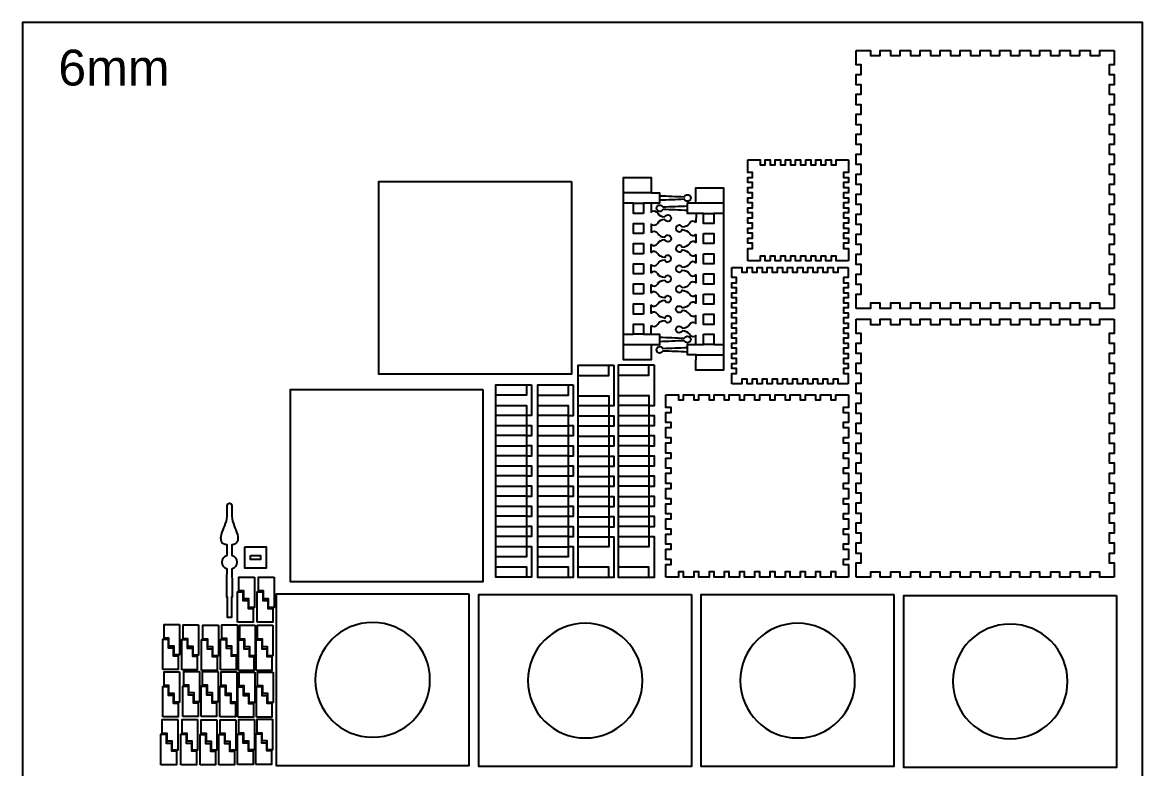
# Model space of a CAD drawing. Header units: millimetres. Extents: x 7299 to 9357, y 3662 to 5017.
# Drawn here: x 8356 to 9357, y 4319 to 4986 of the extents above; entities that cross this region are included whole.
import ezdxf

# ---------------------------------------------------------------- set-up
doc = ezdxf.new("R2010")
doc.units = ezdxf.units.MM
doc.layers.get('0').update_dxf_attribs({"linetype": 'CONTINUOUS'})

msp = doc.modelspace()

# ---------------------------------------------------------------- linework, layer by layer
at = {"color": 1}
for p, q in [((8917.4, 4833.4), (8893.2, 4833.4)), ((8901.5, 4824.1), (8893.1, 4824.1)), ((8917.2, 4824.1), (8910.9, 4824.1)), ((8925.2, 4831.1), (8925.2, 4827.5)), ((8957.8, 4824.3), (8982.3, 4824.3)), ((8950.1, 4817.8), (8950.1, 4821.4)), ((8964.4, 4815), (8957.8, 4815)), ((8982.3, 4815), (8973.8, 4815)), ((8893, 4707.1), (8901.6, 4707.1)), ((8911, 4707.1), (8917.6, 4707.1)), ((8925.2, 4704.3), (8925.2, 4700.6)), ((8917.6, 4697.7), (8893, 4697.7)), ((8950.1, 4691), (8950.1, 4694.5)), ((8958.1, 4697.9), (8964.5, 4697.9)), ((8973.9, 4697.9), (8982.3, 4697.9)), ((8957.9, 4688.6), (8982.1, 4688.6))]:
    msp.add_line(p, q, dxfattribs=at)
for p, q in [((8957.8, 4815), (8957.7, 4807)), ((8917.6, 4707.1), (8917.6, 4715))]:
    msp.add_line(p, q)
at = {"color": 1, "linetype": 'Continuous'}
msp.add_lwpolyline([(8356.2, 3699.6), (9356.5, 3699.6), (9356.5, 4985.6), (8356.2, 4985.6)], close=True, dxfattribs=at)
for points in [[(9100.9, 4730.2), (9100.9, 4743), (9105.3, 4743), (9105.3, 4751.5), (9100.9, 4751.5), (9100.9, 4760.8), (9105.3, 4760.8), (9105.3, 4769.4), (9100.9, 4769.4), (9100.9, 4778.7), (9105.3, 4778.7), (9105.3, 4787.2), (9100.9, 4787.2), (9100.9, 4796.5), (9105.3, 4796.5), (9105.3, 4805.1), (9100.9, 4805.1), (9100.9, 4814.3), (9105.3, 4814.3), (9105.3, 4822.9), (9100.9, 4822.9), (9100.9, 4832.2), (9105.3, 4832.2), (9105.3, 4840.7), (9100.9, 4840.7), (9100.9, 4850), (9105.3, 4850), (9105.3, 4858.6), (9100.9, 4858.6), (9100.9, 4867.8), (9105.3, 4867.8), (9105.3, 4876.4), (9100.9, 4876.4), (9100.9, 4885.7), (9105.3, 4885.7), (9105.3, 4894.2), (9100.9, 4894.2), (9100.9, 4903.5), (9105.3, 4903.5), (9105.3, 4912.1), (9100.9, 4912.1), (9100.9, 4921.4), (9105.3, 4921.4), (9105.3, 4929.9), (9100.9, 4929.9), (9100.9, 4939.2), (9105.3, 4939.2), (9105.3, 4947.8), (9100.9, 4947.8), (9100.9, 4960.5)], [(9100.9, 4960.5), (9113.6, 4960.5), (9113.6, 4956), (9122.2, 4956), (9122.2, 4960.5), (9131.5, 4960.5), (9131.5, 4956), (9140, 4956), (9140, 4960.5), (9149.3, 4960.5), (9149.3, 4956), (9157.9, 4956), (9157.9, 4960.5), (9167.1, 4960.5), (9167.1, 4956), (9175.7, 4956), (9175.7, 4960.5), (9185, 4960.5), (9185, 4956), (9193.5, 4956), (9193.5, 4960.5), (9202.8, 4960.5), (9202.8, 4956), (9211.4, 4956), (9211.4, 4960.5), (9220.7, 4960.5), (9220.7, 4956), (9229.2, 4956), (9229.2, 4960.5), (9238.5, 4960.5), (9238.5, 4956), (9247, 4956), (9247, 4960.5), (9256.3, 4960.5), (9256.3, 4956), (9264.9, 4956), (9264.9, 4960.5), (9274.2, 4960.5), (9274.2, 4956), (9282.7, 4956), (9282.7, 4960.5), (9292, 4960.5), (9292, 4956), (9300.6, 4956), (9300.6, 4960.5), (9309.8, 4960.5), (9309.8, 4956), (9318.4, 4956), (9318.4, 4960.5), (9331.2, 4960.5)], [(9331.2, 4960.5), (9331.2, 4947.8), (9326.7, 4947.8), (9326.7, 4939.2), (9331.2, 4939.2), (9331.2, 4929.9), (9326.7, 4929.9), (9326.7, 4921.4), (9331.2, 4921.4), (9331.2, 4912.1), (9326.7, 4912.1), (9326.7, 4903.5), (9331.2, 4903.5), (9331.2, 4894.2), (9326.7, 4894.2), (9326.7, 4885.7), (9331.2, 4885.7), (9331.2, 4876.4), (9326.7, 4876.4), (9326.7, 4867.8), (9331.2, 4867.8), (9331.2, 4858.6), (9326.7, 4858.6), (9326.7, 4850), (9331.2, 4850), (9331.2, 4840.7), (9326.7, 4840.7), (9326.7, 4832.2), (9331.2, 4832.2), (9331.2, 4822.9), (9326.7, 4822.9), (9326.7, 4814.3), (9331.2, 4814.3), (9331.2, 4805.1), (9326.7, 4805.1), (9326.7, 4796.5), (9331.2, 4796.5), (9331.2, 4787.2), (9326.7, 4787.2), (9326.7, 4778.7), (9331.2, 4778.7), (9331.2, 4769.4), (9326.7, 4769.4), (9326.7, 4760.8), (9331.2, 4760.8), (9331.2, 4751.5), (9326.7, 4751.5), (9326.7, 4743), (9331.2, 4743), (9331.2, 4730.2)], [(9003.9, 4772.6), (9003.9, 4783.7), (9008.2, 4783.7), (9008.2, 4788.3), (9003.9, 4788.3), (9003.9, 4792.8), (9008.2, 4792.8), (9008.2, 4797.3), (9003.9, 4797.3), (9003.9, 4801.8), (9008.2, 4801.8), (9008.2, 4806.4), (9003.9, 4806.4), (9003.9, 4810.9), (9008.2, 4810.9), (9008.2, 4815.4), (9003.9, 4815.4), (9003.9, 4819.9), (9008.2, 4819.9), (9008.2, 4824.4), (9003.9, 4824.4), (9003.9, 4829), (9008.2, 4829), (9008.2, 4833.5), (9003.9, 4833.5), (9003.9, 4838), (9008.2, 4838), (9008.2, 4842.5), (9003.9, 4842.5), (9003.9, 4847.1), (9008.2, 4847.1), (9008.2, 4851.6), (9003.9, 4851.6), (9003.9, 4862.7)], [(9003.9, 4862.7), (9015, 4862.7), (9015, 4858.4), (9019.5, 4858.4), (9019.5, 4862.7), (9024, 4862.7), (9024, 4858.4), (9028.5, 4858.4), (9028.5, 4862.7), (9033.1, 4862.7), (9033.1, 4858.4), (9037.6, 4858.4), (9037.6, 4862.7), (9042.1, 4862.7), (9042.1, 4858.4), (9046.6, 4858.4), (9046.6, 4862.7), (9051.2, 4862.7), (9051.2, 4858.4), (9055.7, 4858.4), (9055.7, 4862.7), (9060.2, 4862.7), (9060.2, 4858.4), (9064.7, 4858.4), (9064.7, 4862.7), (9069.2, 4862.7), (9069.2, 4858.4), (9073.8, 4858.4), (9073.8, 4862.7), (9078.3, 4862.7), (9078.3, 4858.4), (9082.8, 4858.4), (9082.8, 4862.7), (9093.9, 4862.7)], [(9093.9, 4862.7), (9093.9, 4851.6), (9089.6, 4851.6), (9089.6, 4847.1), (9093.9, 4847.1), (9093.9, 4842.5), (9089.6, 4842.5), (9089.6, 4838), (9093.9, 4838), (9093.9, 4833.5), (9089.6, 4833.5), (9089.6, 4829), (9093.9, 4829), (9093.9, 4824.4), (9089.6, 4824.4), (9089.6, 4819.9), (9093.9, 4819.9), (9093.9, 4815.4), (9089.6, 4815.4), (9089.6, 4810.9), (9093.9, 4810.9), (9093.9, 4806.4), (9089.6, 4806.4), (9089.6, 4801.8), (9093.9, 4801.8), (9093.9, 4797.3), (9089.6, 4797.3), (9089.6, 4792.8), (9093.9, 4792.8), (9093.9, 4788.3), (9089.6, 4788.3), (9089.6, 4783.7), (9093.9, 4783.7), (9093.9, 4772.6)], [(9093.9, 4772.6), (9082.8, 4772.6), (9082.8, 4776.9), (9078.3, 4776.9), (9078.3, 4772.6), (9073.8, 4772.6), (9073.8, 4776.9), (9069.2, 4776.9), (9069.2, 4772.6), (9064.7, 4772.6), (9064.7, 4776.9), (9060.2, 4776.9), (9060.2, 4772.6), (9055.7, 4772.6), (9055.7, 4776.9), (9051.2, 4776.9), (9051.2, 4772.6), (9046.6, 4772.6), (9046.6, 4776.9), (9042.1, 4776.9), (9042.1, 4772.6), (9037.6, 4772.6), (9037.6, 4776.9), (9033.1, 4776.9), (9033.1, 4772.6), (9028.5, 4772.6), (9028.5, 4776.9), (9024, 4776.9), (9024, 4772.6), (9019.5, 4772.6), (9019.5, 4776.9), (9015, 4776.9), (9015, 4772.6), (9003.9, 4772.6)], [(8989.7, 4662.8), (8989.7, 4671.9), (8994, 4671.9), (8994, 4676.4), (8989.7, 4676.4), (8989.7, 4680.9), (8994, 4680.9), (8994, 4685.4), (8989.7, 4685.4), (8989.7, 4690), (8994, 4690), (8994, 4694.5), (8989.7, 4694.5), (8989.7, 4699), (8994, 4699), (8994, 4703.5), (8989.7, 4703.5), (8989.7, 4708), (8994, 4708), (8994, 4712.5), (8989.7, 4712.5), (8989.7, 4717), (8994, 4717), (8994, 4721.6), (8989.7, 4721.6), (8989.7, 4726.1), (8994, 4726.1), (8994, 4730.6), (8989.7, 4730.6), (8989.7, 4735.1), (8994, 4735.1), (8994, 4739.6), (8989.7, 4739.6), (8989.7, 4744.1), (8994, 4744.1), (8994, 4748.6), (8989.7, 4748.6), (8989.7, 4753.1), (8994, 4753.1), (8994, 4757.7), (8989.7, 4757.7), (8989.7, 4766.8)], [(8989.7, 4766.8), (8998.8, 4766.8), (8998.8, 4762.5), (9003.3, 4762.5), (9003.3, 4766.7), (9007.8, 4766.8), (9007.8, 4762.5), (9012.4, 4762.5), (9012.4, 4766.8), (9016.9, 4766.8), (9016.9, 4762.5), (9021.4, 4762.5), (9021.4, 4766.8), (9025.9, 4766.8), (9025.9, 4762.5), (9030.4, 4762.5), (9030.4, 4766.8), (9034.9, 4766.8), (9034.9, 4762.5), (9039.4, 4762.5), (9039.4, 4766.8), (9043.9, 4766.8), (9043.9, 4762.5), (9048.5, 4762.5), (9048.5, 4766.8), (9053, 4766.8), (9053, 4762.5), (9057.5, 4762.5), (9057.5, 4766.8), (9062, 4766.8), (9062, 4762.5), (9066.5, 4762.5), (9066.5, 4766.8), (9071, 4766.8), (9071, 4762.5), (9075.5, 4762.5), (9075.5, 4766.8), (9080.1, 4766.8), (9080.1, 4762.5), (9084.6, 4762.5), (9084.6, 4766.8), (9093.7, 4766.8)], [(9093.7, 4766.8), (9093.7, 4757.7), (9089.4, 4757.7), (9089.4, 4753.1), (9093.7, 4753.1), (9093.7, 4748.6), (9089.4, 4748.6), (9089.4, 4744.1), (9093.7, 4744.1), (9093.7, 4739.6), (9089.4, 4739.6), (9089.4, 4735.1), (9093.7, 4735.1), (9093.7, 4730.6), (9089.4, 4730.6), (9089.4, 4726.1), (9093.7, 4726.1), (9093.7, 4721.6), (9089.4, 4721.6), (9089.4, 4717), (9093.7, 4717), (9093.7, 4712.5), (9089.4, 4712.5), (9089.4, 4708), (9093.7, 4708), (9093.7, 4703.5), (9089.4, 4703.5), (9089.4, 4699), (9093.7, 4699), (9093.7, 4694.5), (9089.4, 4694.5), (9089.4, 4690), (9093.7, 4690), (9093.7, 4685.4), (9089.4, 4685.4), (9089.4, 4680.9), (9093.7, 4680.9), (9093.7, 4676.4), (9089.4, 4676.4), (9089.4, 4671.9), (9093.7, 4671.9), (9093.7, 4662.8)], [(9331.2, 4730.2), (9318.4, 4730.2), (9318.4, 4734.7), (9309.8, 4734.7), (9309.8, 4730.2), (9300.6, 4730.2), (9300.6, 4734.7), (9292, 4734.7), (9292, 4730.2), (9282.7, 4730.2), (9282.7, 4734.7), (9274.2, 4734.7), (9274.2, 4730.2), (9264.9, 4730.2), (9264.9, 4734.7), (9256.3, 4734.7), (9256.3, 4730.2), (9247, 4730.2), (9247, 4734.7), (9238.5, 4734.7), (9238.5, 4730.2), (9229.2, 4730.2), (9229.2, 4734.7), (9220.7, 4734.7), (9220.7, 4730.2), (9211.4, 4730.2), (9211.4, 4734.7), (9202.8, 4734.7), (9202.8, 4730.2), (9193.5, 4730.2), (9193.5, 4734.7), (9185, 4734.7), (9185, 4730.2), (9175.7, 4730.2), (9175.7, 4734.7), (9167.1, 4734.7), (9167.1, 4730.2), (9157.9, 4730.2), (9157.9, 4734.7), (9149.3, 4734.7), (9149.3, 4730.2), (9140, 4730.2), (9140, 4734.7), (9131.5, 4734.7), (9131.5, 4730.2), (9122.2, 4730.2), (9122.2, 4734.7), (9113.6, 4734.7), (9113.6, 4730.2), (9100.9, 4730.2)], [(9100.9, 4490.1), (9100.9, 4502.9), (9105.3, 4502.9), (9105.3, 4511.4), (9100.9, 4511.4), (9100.9, 4520.7), (9105.3, 4520.7), (9105.3, 4529.3), (9100.9, 4529.3), (9100.9, 4538.6), (9105.3, 4538.6), (9105.3, 4547.1), (9100.9, 4547.1), (9100.9, 4556.4), (9105.3, 4556.4), (9105.3, 4565), (9100.9, 4565), (9100.9, 4574.2), (9105.3, 4574.2), (9105.3, 4582.8), (9100.9, 4582.8), (9100.9, 4592.1), (9105.3, 4592.1), (9105.3, 4600.6), (9100.9, 4600.6), (9100.9, 4609.9), (9105.3, 4609.9), (9105.3, 4618.5), (9100.9, 4618.5), (9100.9, 4627.7), (9105.3, 4627.7), (9105.3, 4636.3), (9100.9, 4636.3), (9100.9, 4645.6), (9105.3, 4645.6), (9105.3, 4654.1), (9100.9, 4654.1), (9100.9, 4663.4), (9105.3, 4663.4), (9105.3, 4672), (9100.9, 4672), (9100.9, 4681.3), (9105.3, 4681.3), (9105.3, 4689.8), (9100.9, 4689.8), (9100.9, 4699.1), (9105.3, 4699.1), (9105.3, 4707.7), (9100.9, 4707.7), (9100.9, 4720.4)], [(9100.9, 4720.4), (9113.6, 4720.4), (9113.6, 4715.9), (9122.2, 4715.9), (9122.2, 4720.4), (9131.5, 4720.4), (9131.5, 4715.9), (9140, 4715.9), (9140, 4720.4), (9149.3, 4720.4), (9149.3, 4715.9), (9157.9, 4715.9), (9157.9, 4720.4), (9167.1, 4720.4), (9167.1, 4715.9), (9175.7, 4715.9), (9175.7, 4720.4), (9185, 4720.4), (9185, 4715.9), (9193.5, 4715.9), (9193.5, 4720.4), (9202.8, 4720.4), (9202.8, 4715.9), (9211.4, 4715.9), (9211.4, 4720.4), (9220.7, 4720.4), (9220.7, 4715.9), (9229.2, 4715.9), (9229.2, 4720.4), (9238.5, 4720.4), (9238.5, 4715.9), (9247, 4715.9), (9247, 4720.4), (9256.3, 4720.4), (9256.3, 4715.9), (9264.9, 4715.9), (9264.9, 4720.4), (9274.2, 4720.4), (9274.2, 4715.9), (9282.7, 4715.9), (9282.7, 4720.4), (9292, 4720.4), (9292, 4715.9), (9300.6, 4715.9), (9300.6, 4720.4), (9309.8, 4720.4), (9309.8, 4715.9), (9318.4, 4715.9), (9318.4, 4720.4), (9331.2, 4720.4)], [(9331.2, 4720.4), (9331.2, 4707.7), (9326.7, 4707.7), (9326.7, 4699.1), (9331.2, 4699.1), (9331.2, 4689.8), (9326.7, 4689.8), (9326.7, 4681.3), (9331.2, 4681.3), (9331.2, 4672), (9326.7, 4672), (9326.7, 4663.4), (9331.2, 4663.4), (9331.2, 4654.1), (9326.7, 4654.1), (9326.7, 4645.6), (9331.2, 4645.6), (9331.2, 4636.3), (9326.7, 4636.3), (9326.7, 4627.7), (9331.2, 4627.7), (9331.2, 4618.5), (9326.7, 4618.5), (9326.7, 4609.9), (9331.2, 4609.9), (9331.2, 4600.6), (9326.7, 4600.6), (9326.7, 4592.1), (9331.2, 4592.1), (9331.2, 4582.8), (9326.7, 4582.8), (9326.7, 4574.2), (9331.2, 4574.2), (9331.2, 4565), (9326.7, 4565), (9326.7, 4556.4), (9331.2, 4556.4), (9331.2, 4547.1), (9326.7, 4547.1), (9326.7, 4538.6), (9331.2, 4538.6), (9331.2, 4529.3), (9326.7, 4529.3), (9326.7, 4520.7), (9331.2, 4520.7), (9331.2, 4511.4), (9326.7, 4511.4), (9326.7, 4502.9), (9331.2, 4502.9), (9331.2, 4490.1)], [(9093.7, 4662.8), (9084.6, 4662.8), (9084.6, 4667.1), (9080.1, 4667.1), (9080.1, 4662.8), (9075.5, 4662.8), (9075.5, 4667.1), (9071, 4667.1), (9071, 4662.8), (9066.5, 4662.8), (9066.5, 4667.1), (9062, 4667.1), (9062, 4662.8), (9057.5, 4662.8), (9057.5, 4667.1), (9053, 4667.1), (9053, 4662.8), (9048.5, 4662.8), (9048.5, 4667.1), (9043.9, 4667.1), (9043.9, 4662.8), (9039.4, 4662.8), (9039.4, 4667.1), (9034.9, 4667.1), (9034.9, 4662.8), (9030.4, 4662.8), (9030.4, 4667.1), (9025.9, 4667.1), (9025.9, 4662.8), (9021.4, 4662.8), (9021.4, 4667.1), (9016.9, 4667.1), (9016.9, 4662.8), (9012.4, 4662.8), (9012.4, 4667.1), (9007.8, 4667.1), (9007.8, 4662.8), (9003.3, 4662.8), (9003.3, 4667.1), (8998.8, 4667.1), (8998.8, 4662.8), (8989.7, 4662.8)], [(8930.9, 4490), (8930.9, 4501.4), (8935.6, 4501.4), (8935.6, 4505.9), (8930.9, 4505.9), (8930.9, 4515), (8935.6, 4515), (8935.6, 4519.5), (8930.9, 4519.5), (8930.9, 4528.6), (8935.6, 4528.6), (8935.6, 4533.1), (8930.9, 4533.1), (8930.9, 4542.1), (8935.6, 4542.1), (8935.6, 4546.7), (8930.9, 4546.7), (8930.9, 4555.7), (8935.6, 4555.7), (8935.6, 4560.2), (8930.9, 4560.2), (8930.9, 4569.3), (8935.6, 4569.3), (8935.6, 4573.8), (8930.9, 4573.8), (8930.9, 4582.9), (8935.6, 4582.9), (8935.6, 4587.4), (8930.9, 4587.4), (8930.9, 4596.5), (8935.6, 4596.5), (8935.6, 4601), (8930.9, 4601), (8930.9, 4610.1), (8935.6, 4610.1), (8935.6, 4614.6), (8930.9, 4614.6), (8930.9, 4623.7), (8935.6, 4623.7), (8935.6, 4628.2), (8930.9, 4628.2), (8930.9, 4637.3), (8935.6, 4637.3), (8935.6, 4641.8), (8930.9, 4641.8), (8930.9, 4653.1)], [(8930.9, 4653.1), (8942.2, 4653.1), (8942.2, 4648.4), (8946.7, 4648.4), (8946.7, 4653.1), (8955.8, 4653.1), (8955.8, 4648.4), (8960.3, 4648.4), (8960.3, 4653.1), (8969.4, 4653.1), (8969.4, 4648.4), (8973.9, 4648.4), (8973.9, 4653.1), (8983, 4653.1), (8983, 4648.4), (8987.5, 4648.4), (8987.5, 4653.1), (8996.6, 4653.1), (8996.6, 4648.4), (9001.1, 4648.4), (9001.1, 4653.1), (9010.1, 4653.1), (9010.1, 4648.4), (9014.7, 4648.4), (9014.7, 4653.1), (9023.7, 4653.1), (9023.7, 4648.4), (9028.3, 4648.4), (9028.3, 4653.1), (9037.3, 4653.1), (9037.3, 4648.4), (9041.8, 4648.4), (9041.8, 4653.1), (9050.9, 4653.1), (9050.9, 4648.4), (9055.4, 4648.4), (9055.4, 4653.1), (9064.5, 4653.1), (9064.5, 4648.4), (9069, 4648.4), (9069, 4653.1), (9078.1, 4653.1), (9078.1, 4648.4), (9082.6, 4648.4), (9082.6, 4653.1), (9093.9, 4653.1)], [(9093.9, 4653.1), (9093.9, 4641.8), (9089.2, 4641.8), (9089.2, 4637.3), (9093.9, 4637.3), (9093.9, 4628.2), (9089.2, 4628.2), (9089.2, 4623.7), (9093.9, 4623.7), (9093.9, 4614.6), (9089.2, 4614.6), (9089.2, 4610.1), (9093.9, 4610.1), (9093.9, 4601), (9089.2, 4601), (9089.2, 4596.5), (9093.9, 4596.5), (9093.9, 4587.4), (9089.2, 4587.4), (9089.2, 4582.9), (9093.9, 4582.9), (9093.9, 4573.8), (9089.2, 4573.8), (9089.2, 4569.3), (9093.9, 4569.3), (9093.9, 4560.2), (9089.2, 4560.2), (9089.2, 4555.7), (9093.9, 4555.7), (9093.9, 4546.7), (9089.2, 4546.7), (9089.2, 4542.1), (9093.9, 4542.1), (9093.9, 4533.1), (9089.2, 4533.1), (9089.2, 4528.6), (9093.9, 4528.6), (9093.9, 4519.5), (9089.2, 4519.5), (9089.2, 4515), (9093.9, 4515), (9093.9, 4505.9), (9089.2, 4505.9), (9089.2, 4501.4), (9093.9, 4501.4), (9093.9, 4490)], [(9093.9, 4490), (9082.6, 4490), (9082.6, 4494.8), (9078.1, 4494.8), (9078.1, 4490), (9069, 4490), (9069, 4494.8), (9064.5, 4494.8), (9064.5, 4490), (9055.4, 4490), (9055.4, 4494.8), (9050.9, 4494.8), (9050.9, 4490), (9041.8, 4490), (9041.8, 4494.8), (9037.3, 4494.8), (9037.3, 4490), (9028.3, 4490), (9028.3, 4494.8), (9023.7, 4494.8), (9023.7, 4490), (9014.7, 4490), (9014.7, 4494.8), (9010.1, 4494.8), (9010.1, 4490), (9001.1, 4490), (9001.1, 4494.8), (8996.6, 4494.8), (8996.6, 4490), (8987.5, 4490), (8987.5, 4494.8), (8983, 4494.8), (8983, 4490), (8973.9, 4490), (8973.9, 4494.8), (8969.4, 4494.8), (8969.4, 4490), (8960.3, 4490), (8960.3, 4494.8), (8955.8, 4494.8), (8955.8, 4490), (8946.7, 4490), (8946.7, 4494.8), (8942.2, 4494.8), (8942.2, 4490), (8930.9, 4490)], [(9331.2, 4490.1), (9318.4, 4490.1), (9318.4, 4494.6), (9309.8, 4494.6), (9309.8, 4490.1), (9300.6, 4490.1), (9300.6, 4494.6), (9292, 4494.6), (9292, 4490.1), (9282.7, 4490.1), (9282.7, 4494.6), (9274.2, 4494.6), (9274.2, 4490.1), (9264.9, 4490.1), (9264.9, 4494.6), (9256.3, 4494.6), (9256.3, 4490.1), (9247, 4490.1), (9247, 4494.6), (9238.5, 4494.6), (9238.5, 4490.1), (9229.2, 4490.1), (9229.2, 4494.6), (9220.7, 4494.6), (9220.7, 4490.1), (9211.4, 4490.1), (9211.4, 4494.6), (9202.8, 4494.6), (9202.8, 4490.1), (9193.5, 4490.1), (9193.5, 4494.6), (9185, 4494.6), (9185, 4490.1), (9175.7, 4490.1), (9175.7, 4494.6), (9167.1, 4494.6), (9167.1, 4490.1), (9157.9, 4490.1), (9157.9, 4494.6), (9149.3, 4494.6), (9149.3, 4490.1), (9140, 4490.1), (9140, 4494.6), (9131.5, 4494.6), (9131.5, 4490.1), (9122.2, 4490.1), (9122.2, 4494.6), (9113.6, 4494.6), (9113.6, 4490.1), (9100.9, 4490.1)]]:
    msp.add_lwpolyline(points)
for points in [[(8846.5, 4843.4), (8846.5, 4671.5), (8674.6, 4671.5), (8674.6, 4843.4)], [(8910.9, 4815), (8901.8, 4815), (8901.8, 4824.1), (8910.9, 4824.1)], [(8964.5, 4815), (8973.6, 4815), (8973.6, 4805.9), (8964.5, 4805.9)], [(8910.9, 4797), (8901.8, 4797), (8901.8, 4806.1), (8910.9, 4806.1)], [(8964.5, 4797), (8973.6, 4797), (8973.6, 4788), (8964.5, 4788)], [(8910.9, 4779), (8901.8, 4779), (8901.8, 4788.1), (8910.9, 4788.1)], [(8964.5, 4779), (8973.6, 4779), (8973.6, 4769.9), (8964.5, 4769.9)], [(8910.9, 4761.1), (8901.8, 4761.1), (8901.8, 4770.1), (8910.9, 4770.1)], [(8910.9, 4743.1), (8901.8, 4743.1), (8901.8, 4752.1), (8910.9, 4752.1)], [(8964.5, 4761), (8973.6, 4761), (8973.6, 4751.9), (8964.5, 4751.9)], [(8964.5, 4743), (8973.6, 4743), (8973.6, 4733.9), (8964.5, 4733.9)], [(8910.9, 4725), (8901.8, 4725), (8901.8, 4734.1), (8910.9, 4734.1)], [(8964.5, 4725), (8973.6, 4725), (8973.6, 4715.9), (8964.5, 4715.9)], [(8910.9, 4707.1), (8901.8, 4707.1), (8901.8, 4716.1), (8910.9, 4716.1)], [(8964.5, 4707), (8973.6, 4707), (8973.6, 4697.9), (8964.5, 4697.9)], [(8884.4, 4679.6), (8884.4, 4643), (8879.8, 4643), (8879.8, 4634.3), (8884.4, 4634.3), (8884.4, 4625), (8879.8, 4625), (8879.8, 4616.3), (8884.4, 4616.3), (8884.4, 4607), (8879.8, 4607), (8879.8, 4598.3), (8884.4, 4598.3), (8884.4, 4589), (8879.8, 4589), (8879.8, 4580.3), (8884.4, 4580.3), (8884.4, 4571), (8879.8, 4571), (8879.8, 4562.3), (8884.4, 4562.3), (8884.4, 4552.9), (8879.8, 4552.9), (8879.8, 4544.3), (8884.4, 4544.3), (8884.4, 4534.9), (8879.8, 4534.9), (8879.8, 4526.2), (8884.4, 4526.2), (8884.4, 4489.7), (8852.6, 4489.7), (8852.6, 4679.6)], [(8920.3, 4679.8), (8920.3, 4643.2), (8915.7, 4643.2), (8915.7, 4634.5), (8920.3, 4634.5), (8920.3, 4625.2), (8915.7, 4625.2), (8915.7, 4616.5), (8920.3, 4616.5), (8920.3, 4607.2), (8915.7, 4607.2), (8915.7, 4598.5), (8920.3, 4598.5), (8920.3, 4589.2), (8915.7, 4589.2), (8915.7, 4580.5), (8920.3, 4580.5), (8920.3, 4571.2), (8915.7, 4571.2), (8915.7, 4562.5), (8920.3, 4562.5), (8920.3, 4553.2), (8915.7, 4553.2), (8915.7, 4544.5), (8920.3, 4544.5), (8920.3, 4535.2), (8915.7, 4535.2), (8915.7, 4526.5), (8920.3, 4526.5), (8920.3, 4489.9), (8888.5, 4489.9), (8888.5, 4679.8)], [(8810.9, 4661.9), (8810.9, 4634.4), (8806.3, 4634.4), (8806.3, 4625.7), (8810.9, 4625.7), (8810.9, 4616.3), (8806.3, 4616.3), (8806.3, 4607.7), (8810.9, 4607.7), (8810.9, 4598.3), (8806.3, 4598.3), (8806.3, 4589.6), (8810.9, 4589.6), (8810.9, 4580.3), (8806.3, 4580.3), (8806.3, 4571.6), (8810.9, 4571.6), (8810.9, 4562.3), (8806.3, 4562.3), (8806.3, 4553.6), (8810.9, 4553.6), (8810.9, 4544.3), (8806.3, 4544.3), (8806.3, 4535.6), (8810.9, 4535.6), (8810.9, 4526.3), (8806.3, 4526.3), (8806.3, 4517.6), (8810.9, 4517.6), (8810.9, 4490), (8779.1, 4490), (8779.1, 4661.9)], [(8848.1, 4661.8), (8848.1, 4634.2), (8843.5, 4634.2), (8843.5, 4625.5), (8848.1, 4625.5), (8848.1, 4616.2), (8843.5, 4616.2), (8843.5, 4607.5), (8848.1, 4607.5), (8848.1, 4598.2), (8843.5, 4598.2), (8843.5, 4589.5), (8848.1, 4589.5), (8848.1, 4580.2), (8843.5, 4580.2), (8843.5, 4571.5), (8848.1, 4571.5), (8848.1, 4562.2), (8843.5, 4562.2), (8843.5, 4553.5), (8848.1, 4553.5), (8848.1, 4544.2), (8843.5, 4544.2), (8843.5, 4535.5), (8848.1, 4535.5), (8848.1, 4526.2), (8843.5, 4526.2), (8843.5, 4517.5), (8848.1, 4517.5), (8848.1, 4489.9), (8816.4, 4489.9), (8816.4, 4661.8)], [(8767.4, 4657.8), (8767.4, 4485.9), (8595.5, 4485.9), (8595.5, 4657.8)], [(8554.8, 4517.1), (8573.8, 4517.1), (8573.8, 4498.1), (8554.8, 4498.1)], [(8559.8, 4509.4), (8568.8, 4509.4), (8568.8, 4505.9), (8559.8, 4505.9)], [(8563.4, 4490.2), (8563.4, 4463), (8558.5, 4463), (8558.5, 4470.9), (8553.9, 4470.9), (8553.9, 4477.9), (8549.5, 4477.9), (8549.5, 4490.2)], [(8581, 4490.2), (8581, 4463), (8576.1, 4463), (8576.1, 4470.9), (8571.6, 4470.9), (8571.6, 4477.9), (8567.1, 4477.9), (8567.1, 4490.2)], [(8548.3, 4449.9), (8548.3, 4477.1), (8553.2, 4477.1), (8553.2, 4469.2), (8557.8, 4469.2), (8557.8, 4462.2), (8562.2, 4462.2), (8562.2, 4449.9)], [(8566, 4449.9), (8566, 4477.1), (8570.8, 4477.1), (8570.8, 4469.2), (8575.4, 4469.2), (8575.4, 4462.2), (8579.8, 4462.2), (8579.8, 4449.9)], [(8754.9, 4475.3), (8754.9, 4321.6), (8583, 4321.6), (8583, 4475.3)], [(8953.7, 4474.5), (8953.7, 4320.9), (8763.8, 4320.9), (8763.8, 4474.5)], [(9134.5, 4474.5), (9134.5, 4320.9), (8962.5, 4320.9), (8962.5, 4474.5)], [(9333.2, 4473.8), (9333.2, 4320.2), (9143.3, 4320.2), (9143.3, 4473.8)], [(8496.6, 4447.9), (8496.6, 4420.7), (8491.7, 4420.7), (8491.7, 4428.6), (8487.1, 4428.6), (8487.1, 4435.6), (8482.7, 4435.6), (8482.7, 4447.9)], [(8513.6, 4447.5), (8513.6, 4420.4), (8508.7, 4420.4), (8508.7, 4428.2), (8504.1, 4428.2), (8504.1, 4435.2), (8499.7, 4435.2), (8499.7, 4447.5)], [(8531.2, 4447.2), (8531.2, 4420), (8526.4, 4420), (8526.4, 4427.9), (8521.8, 4427.9), (8521.8, 4434.9), (8517.4, 4434.9), (8517.4, 4447.2)], [(8548.2, 4447.7), (8548.2, 4420.5), (8543.4, 4420.5), (8543.4, 4428.4), (8538.8, 4428.4), (8538.8, 4435.4), (8534.4, 4435.4), (8534.4, 4447.7)], [(8564.2, 4447.2), (8564.2, 4420), (8559.3, 4420), (8559.3, 4427.9), (8554.8, 4427.9), (8554.8, 4434.9), (8550.3, 4434.9), (8550.3, 4447.2)], [(8580, 4447.2), (8580, 4420), (8575.2, 4420), (8575.2, 4427.9), (8570.6, 4427.9), (8570.6, 4434.9), (8566.2, 4434.9), (8566.2, 4447.2)], [(8481.5, 4407.6), (8481.5, 4434.8), (8486.4, 4434.8), (8486.4, 4426.9), (8491, 4426.9), (8491, 4419.9), (8495.4, 4419.9), (8495.4, 4407.6)], [(8498.5, 4407.3), (8498.5, 4434.4), (8503.4, 4434.4), (8503.4, 4426.6), (8508, 4426.6), (8508, 4419.6), (8512.4, 4419.6), (8512.4, 4407.3)], [(8516.2, 4406.9), (8516.2, 4434.1), (8521.1, 4434.1), (8521.1, 4426.2), (8525.6, 4426.2), (8525.6, 4419.2), (8530.1, 4419.2), (8530.1, 4406.9)], [(8533.2, 4407.4), (8533.2, 4434.6), (8538.1, 4434.6), (8538.1, 4426.7), (8542.6, 4426.7), (8542.6, 4419.7), (8547.1, 4419.8), (8547.1, 4407.4)], [(8549.2, 4406.9), (8549.2, 4434.1), (8554, 4434.1), (8554, 4426.2), (8558.6, 4426.2), (8558.6, 4419.2), (8563, 4419.2), (8563, 4406.9)], [(8565, 4406.9), (8565, 4434.1), (8569.9, 4434.1), (8569.9, 4426.2), (8574.4, 4426.2), (8574.4, 4419.2), (8578.9, 4419.2), (8578.9, 4406.9)], [(8496.6, 4405.6), (8496.6, 4378.4), (8491.7, 4378.4), (8491.7, 4386.3), (8487.1, 4386.3), (8487.1, 4393.3), (8482.7, 4393.3), (8482.7, 4405.6)], [(8514.4, 4406), (8514.4, 4378.8), (8509.5, 4378.8), (8509.5, 4386.7), (8505, 4386.7), (8505, 4393.7), (8500.5, 4393.6), (8500.5, 4406)], [(8530.9, 4406), (8530.9, 4378.8), (8526, 4378.8), (8526, 4386.7), (8521.5, 4386.7), (8521.5, 4393.7), (8517, 4393.6), (8517, 4406)], [(8547.6, 4405.6), (8547.6, 4378.4), (8542.7, 4378.4), (8542.7, 4386.3), (8538.1, 4386.3), (8538.1, 4393.3), (8533.7, 4393.3), (8533.7, 4405.6)], [(8563.7, 4405.3), (8563.7, 4378.1), (8558.8, 4378.1), (8558.8, 4386), (8554.3, 4386), (8554.3, 4393), (8549.8, 4393), (8549.8, 4405.3)], [(8580.2, 4405.4), (8580.2, 4378.3), (8575.3, 4378.3), (8575.3, 4386.2), (8570.8, 4386.2), (8570.8, 4393.1), (8566.3, 4393.1), (8566.3, 4405.4)], [(8481.5, 4365.3), (8481.5, 4392.5), (8486.4, 4392.5), (8486.4, 4384.6), (8491, 4384.6), (8491, 4377.6), (8495.4, 4377.7), (8495.4, 4365.3)], [(8499.4, 4365.7), (8499.4, 4392.9), (8504.2, 4392.9), (8504.2, 4385), (8508.8, 4385), (8508.8, 4378), (8513.2, 4378), (8513.2, 4365.7)], [(8515.9, 4365.7), (8515.9, 4392.9), (8520.7, 4392.9), (8520.7, 4385), (8525.3, 4385), (8525.3, 4378), (8529.7, 4378), (8529.7, 4365.7)], [(8532.5, 4365.4), (8532.5, 4392.5), (8537.4, 4392.5), (8537.4, 4384.6), (8542, 4384.6), (8542, 4377.7), (8546.4, 4377.7), (8546.4, 4365.4)], [(8548.7, 4365), (8548.7, 4392.2), (8553.5, 4392.2), (8553.5, 4384.3), (8558.1, 4384.3), (8558.1, 4377.3), (8562.5, 4377.3), (8562.5, 4365)], [(8565.2, 4365.2), (8565.2, 4392.4), (8570, 4392.4), (8570, 4384.5), (8574.6, 4384.5), (8574.6, 4377.5), (8579, 4377.5), (8579, 4365.2)], [(8494.9, 4362.9), (8494.9, 4335.7), (8490, 4335.7), (8490, 4343.6), (8485.5, 4343.6), (8485.5, 4350.6), (8481, 4350.6), (8481, 4362.9)], [(8512.7, 4362.9), (8512.7, 4335.7), (8507.9, 4335.7), (8507.9, 4343.6), (8503.3, 4343.6), (8503.3, 4350.6), (8498.9, 4350.6), (8498.9, 4362.9)], [(8529.9, 4362.7), (8529.9, 4335.5), (8525, 4335.5), (8525, 4343.4), (8520.5, 4343.4), (8520.5, 4350.4), (8516, 4350.4), (8516, 4362.7)], [(8546.7, 4362.7), (8546.7, 4335.5), (8541.9, 4335.5), (8541.9, 4343.4), (8537.3, 4343.4), (8537.3, 4350.4), (8532.9, 4350.4), (8532.9, 4362.7)], [(8563.4, 4363), (8563.4, 4335.9), (8558.5, 4335.9), (8558.5, 4343.8), (8553.9, 4343.8), (8553.9, 4350.7), (8549.5, 4350.7), (8549.5, 4363)], [(8579.7, 4363.2), (8579.7, 4336), (8574.9, 4336), (8574.9, 4343.9), (8570.3, 4343.9), (8570.3, 4350.9), (8565.9, 4350.9), (8565.9, 4363.2)], [(8479.9, 4322.6), (8479.9, 4349.8), (8484.7, 4349.8), (8484.7, 4341.9), (8489.3, 4341.9), (8489.3, 4334.9), (8493.7, 4334.9), (8493.7, 4322.6)], [(8497.7, 4322.6), (8497.7, 4349.8), (8502.6, 4349.8), (8502.6, 4341.9), (8507.1, 4341.9), (8507.1, 4334.9), (8511.6, 4334.9), (8511.6, 4322.6)], [(8514.9, 4322.5), (8514.9, 4349.6), (8519.7, 4349.6), (8519.7, 4341.7), (8524.3, 4341.7), (8524.3, 4334.8), (8528.7, 4334.8), (8528.7, 4322.5)], [(8531.7, 4322.5), (8531.7, 4349.6), (8536.6, 4349.6), (8536.6, 4341.7), (8541.1, 4341.7), (8541.1, 4334.8), (8545.6, 4334.8), (8545.6, 4322.5)], [(8548.3, 4322.8), (8548.3, 4350), (8553.2, 4350), (8553.2, 4342.1), (8557.8, 4342.1), (8557.8, 4335.1), (8562.2, 4335.1), (8562.2, 4322.8)], [(8564.7, 4322.9), (8564.7, 4350.1), (8569.6, 4350.1), (8569.6, 4342.2), (8574.1, 4342.2), (8574.1, 4335.2), (8578.6, 4335.2), (8578.6, 4322.9)]]:
    msp.add_lwpolyline(points, close=True)
at = {"color": 1}
for points in [[(8852.8, 4670.2), (8879.8, 4670.2), (8879.8, 4679.2), (8852.6, 4679.2)], [(8888.7, 4670.4), (8915.7, 4670.4), (8915.7, 4679.4), (8888.5, 4679.4)], [(8806.3, 4661.6), (8806.3, 4652.6), (8779.1, 4652.6)], [(8843.5, 4661.5), (8843.5, 4652.5), (8816.4, 4652.5)], [(8852.6, 4652.2), (8879.8, 4652.2), (8879.8, 4643.2), (8852.6, 4643.2)], [(8888.5, 4652.4), (8915.7, 4652.4), (8915.7, 4643.4), (8888.5, 4643.4)], [(8779.1, 4643.5), (8806.3, 4643.5), (8806.3, 4634.5), (8779.1, 4634.5)], [(8816.4, 4643.4), (8843.5, 4643.4), (8843.5, 4634.4), (8816.4, 4634.4)], [(8852.6, 4634.1), (8879.8, 4634.1), (8879.8, 4625.1), (8852.6, 4625.1)], [(8888.5, 4634.4), (8915.7, 4634.4), (8915.7, 4625.4), (8888.5, 4625.4)], [(8779.1, 4625.5), (8806.3, 4625.5), (8806.3, 4616.5), (8779.1, 4616.5)], [(8816.4, 4625.4), (8843.5, 4625.4), (8843.5, 4616.4), (8816.4, 4616.4)], [(8852.6, 4616.1), (8879.8, 4616.1), (8879.8, 4607.1), (8852.6, 4607.1)], [(8888.5, 4616.4), (8915.7, 4616.4), (8915.7, 4607.4), (8888.5, 4607.4)], [(8779.1, 4607.5), (8806.3, 4607.5), (8806.3, 4598.5), (8779.1, 4598.5)], [(8816.4, 4607.4), (8843.5, 4607.4), (8843.5, 4598.4), (8816.4, 4598.4)], [(8852.6, 4598.1), (8879.8, 4598.1), (8879.8, 4589.1), (8852.6, 4589.1)], [(8888.5, 4598.4), (8915.7, 4598.4), (8915.7, 4589.4), (8888.5, 4589.4)], [(8779.1, 4589.5), (8806.3, 4589.5), (8806.3, 4580.5), (8779.1, 4580.5)], [(8816.4, 4589.4), (8843.5, 4589.4), (8843.5, 4580.4), (8816.4, 4580.4)], [(8779.1, 4571.5), (8806.3, 4571.5), (8806.3, 4562.5), (8779.1, 4562.5)], [(8852.6, 4580.1), (8879.8, 4580.1), (8879.8, 4571.1), (8852.6, 4571.1)], [(8888.5, 4580.3), (8915.7, 4580.3), (8915.7, 4571.3), (8888.5, 4571.3)], [(8816.4, 4571.4), (8843.5, 4571.4), (8843.5, 4562.4), (8816.4, 4562.4)], [(8852.6, 4562.1), (8879.8, 4562.1), (8879.8, 4553.1), (8852.6, 4553.1)], [(8888.5, 4562.3), (8915.7, 4562.3), (8915.7, 4553.3), (8888.5, 4553.3)], [(8779.1, 4553.5), (8806.3, 4553.5), (8806.3, 4544.5), (8779.1, 4544.5)], [(8816.4, 4553.3), (8843.5, 4553.3), (8843.5, 4544.3), (8816.4, 4544.3)], [(8852.6, 4544.1), (8879.8, 4544.1), (8879.8, 4535.1), (8852.6, 4535.1)], [(8888.5, 4544.3), (8915.7, 4544.3), (8915.7, 4535.3), (8888.5, 4535.3)], [(8779.1, 4535.5), (8806.3, 4535.5), (8806.3, 4526.5), (8779.1, 4526.5)], [(8816.4, 4535.3), (8843.5, 4535.3), (8843.5, 4526.3), (8816.4, 4526.3)], [(8852.6, 4526.1), (8879.8, 4526.1), (8879.8, 4517.1), (8852.6, 4517.1)], [(8888.5, 4526.3), (8915.7, 4526.3), (8915.7, 4517.3), (8888.5, 4517.3)], [(8779.1, 4517.4), (8806.3, 4517.4), (8806.3, 4508.4), (8779.1, 4508.4)], [(8816.4, 4517.3), (8843.5, 4517.3), (8843.5, 4508.3), (8816.4, 4508.3)], [(8779.1, 4499.4), (8806.3, 4499.4), (8806.3, 4490.4)], [(8816.4, 4499.3), (8843.5, 4499.3), (8843.5, 4490.3)], [(8852.7, 4490), (8879.8, 4490), (8879.8, 4499), (8852.6, 4499)], [(8888.6, 4490.2), (8915.7, 4490.2), (8915.7, 4499.2), (8888.5, 4499.2)]]:
    msp.add_lwpolyline(points, dxfattribs=at)
for points, knots in [([(8917.6, 4707.1), (8920.1, 4707.1), (8922.7, 4707.1), (8925.2, 4707.1), (8925.2, 4706.2), (8925.2, 4705.3), (8925.2, 4704.5), (8932.6, 4704.2), (8940, 4703.9), (8947.3, 4703.5), (8947.8, 4704.6), (8948.8, 4705.3), (8950, 4705.3), (8951.7, 4705.3), (8953, 4704), (8953, 4702.4), (8953, 4700.8), (8951.7, 4699.5), (8950, 4699.5), (8948.8, 4699.5), (8947.8, 4700.2), (8947.3, 4701.3), (8940, 4701), (8932.6, 4700.7), (8925.2, 4700.4), (8925.2, 4699.5), (8925.2, 4698.6), (8925.2, 4697.7), (8922.7, 4697.7), (8920.2, 4697.7), (8917.6, 4697.7), (8917.6, 4693.2), (8917.6, 4688.7), (8917.6, 4684.1), (8909.4, 4684.1), (8901.2, 4684.1), (8893, 4684.1), (8893, 4711.4), (8893, 4738.6), (8893, 4765.9), (8893, 4792.9), (8893, 4820), (8893, 4847.1), (8901.2, 4847.1), (8909.4, 4847.1), (8917.6, 4847.1), (8917.6, 4842.5), (8917.6, 4838), (8917.6, 4833.4), (8920.1, 4833.4), (8922.7, 4833.4), (8925.2, 4833.4), (8925.2, 4832.6), (8925.2, 4831.7), (8925.2, 4830.8), (8932.6, 4830.5), (8940, 4830.2), (8947.3, 4829.9), (8947.8, 4831), (8948.8, 4831.7), (8950, 4831.7), (8951.7, 4831.7), (8953, 4830.4), (8953, 4828.8), (8953, 4827.1), (8951.7, 4825.8), (8950, 4825.8), (8948.8, 4825.8), (8947.8, 4826.6), (8947.3, 4827.6), (8940, 4827.3), (8932.6, 4827), (8925.2, 4826.7), (8925.2, 4825.8), (8925.2, 4825), (8925.2, 4824.1), (8922.7, 4824.1), (8920.2, 4824.1), (8917.6, 4824.1), (8917.6, 4821.5), (8917.6, 4818.8), (8917.6, 4816.2), (8919.3, 4817.7), (8921.8, 4817.6), (8923.6, 4815.1), (8924.8, 4813.2), (8926.9, 4812), (8929.9, 4811.8)], [0, 0, 0, 0, 1, 1, 1, 2, 2, 2, 3, 3, 3, 4, 4, 4, 5, 5, 5, 6, 6, 6, 7, 7, 7, 8, 8, 8, 9, 9, 9, 10, 10, 10, 11, 11, 11, 12, 12, 12, 13, 13, 13, 14, 14, 14, 15, 15, 15, 16, 16, 16, 17, 17, 17, 18, 18, 18, 19, 19, 19, 20, 20, 20, 21, 21, 21, 22, 22, 22, 23, 23, 23, 24, 24, 24, 25, 25, 25, 26, 26, 26, 27, 27, 27, 28, 28, 28, 29, 29, 29, 29]), ([(8957.8, 4815), (8955.2, 4815), (8952.7, 4815), (8950.1, 4815), (8950.1, 4815.8), (8950.1, 4816.7), (8950.1, 4817.6), (8942.8, 4817.9), (8935.4, 4818.2), (8928, 4818.5), (8927.6, 4817.4), (8926.5, 4816.7), (8925.3, 4816.7), (8923.7, 4816.7), (8922.4, 4818), (8922.4, 4819.6), (8922.4, 4821.2), (8923.7, 4822.5), (8925.3, 4822.5), (8926.5, 4822.5), (8927.6, 4821.8), (8928, 4820.8), (8935.4, 4821.1), (8942.8, 4821.4), (8950.1, 4821.7), (8950.1, 4822.5), (8950.1, 4823.4), (8950.1, 4824.3), (8952.7, 4824.3), (8955.2, 4824.3), (8957.7, 4824.3), (8957.7, 4828.8), (8957.7, 4833.4), (8957.7, 4837.9), (8965.9, 4837.9), (8974.1, 4837.9), (8982.3, 4837.9), (8982.3, 4810.7), (8982.3, 4783.4), (8982.3, 4756.2), (8982.3, 4729.1), (8982.3, 4702), (8982.3, 4675), (8974.1, 4675), (8965.9, 4675), (8957.7, 4675), (8957.7, 4679.5), (8957.7, 4684.1), (8957.8, 4688.6), (8955.2, 4688.6), (8952.7, 4688.6), (8950.1, 4688.6), (8950.1, 4689.5), (8950.1, 4690.3), (8950.1, 4691.2), (8942.7, 4691.5), (8935.4, 4691.8), (8928, 4692.1), (8927.6, 4691.1), (8926.5, 4690.3), (8925.3, 4690.3), (8923.7, 4690.3), (8922.4, 4691.6), (8922.4, 4693.3), (8922.4, 4694.9), (8923.7, 4696.2), (8925.3, 4696.2), (8926.5, 4696.2), (8927.6, 4695.5), (8928, 4694.4), (8935.4, 4694.7), (8942.7, 4695), (8950.1, 4695.3), (8950.1, 4696.2), (8950.1, 4697.1), (8950.1, 4697.9), (8952.6, 4697.9), (8955.2, 4697.9), (8957.7, 4697.9), (8957.7, 4700.6), (8957.7, 4703.2), (8957.7, 4705.9), (8956.1, 4704.3), (8953.5, 4704.4), (8951.8, 4707), (8950.5, 4708.8), (8948.4, 4710), (8945.4, 4710.2)], [0, 0, 0, 0, 1, 1, 1, 2, 2, 2, 3, 3, 3, 4, 4, 4, 5, 5, 5, 6, 6, 6, 7, 7, 7, 8, 8, 8, 9, 9, 9, 10, 10, 10, 11, 11, 11, 12, 12, 12, 13, 13, 13, 14, 14, 14, 15, 15, 15, 16, 16, 16, 17, 17, 17, 18, 18, 18, 19, 19, 19, 20, 20, 20, 21, 21, 21, 22, 22, 22, 23, 23, 23, 24, 24, 24, 25, 25, 25, 26, 26, 26, 27, 27, 27, 28, 28, 28, 29, 29, 29, 29]), ([(8929.9, 4811.8), (8930.3, 4812.9), (8931.4, 4813.6), (8932.6, 4813.6), (8934.3, 4813.6), (8935.6, 4812.3), (8935.6, 4810.7), (8935.6, 4809.1), (8934.3, 4807.8), (8932.6, 4807.8), (8931.4, 4807.8), (8930.3, 4808.5), (8929.9, 4809.6), (8926.9, 4809.4), (8924.8, 4808.2), (8923.6, 4806.4), (8921.8, 4803.8), (8919.3, 4803.7), (8917.6, 4805.3), (8917.6, 4802.9), (8917.6, 4800.5), (8917.6, 4798.1), (8919.3, 4799.7), (8921.8, 4799.6), (8923.6, 4797), (8924.8, 4795.2), (8926.9, 4794), (8929.9, 4793.8), (8930.3, 4794.8), (8931.4, 4795.6), (8932.6, 4795.6), (8934.3, 4795.6), (8935.6, 4794.3), (8935.6, 4792.7), (8935.6, 4791.1), (8934.3, 4789.7), (8932.6, 4789.7), (8931.4, 4789.7), (8930.3, 4790.5), (8929.9, 4791.6)], [0, 0, 0, 0, 1, 1, 1, 2, 2, 2, 3, 3, 3, 4, 4, 4, 5, 5, 5, 6, 6, 6, 7, 7, 7, 8, 8, 8, 9, 9, 9, 10, 10, 10, 11, 11, 11, 12, 12, 12, 13, 13, 13, 13]), ([(8945.4, 4802.7), (8945, 4803.7), (8943.9, 4804.5), (8942.7, 4804.5), (8941.1, 4804.5), (8939.8, 4803.2), (8939.8, 4801.6), (8939.8, 4800), (8941.1, 4798.7), (8942.7, 4798.6), (8943.9, 4798.6), (8945, 4799.4), (8945.4, 4800.5), (8948.4, 4800.3), (8950.5, 4799.1), (8951.8, 4797.2), (8953.5, 4794.7), (8956.1, 4794.6), (8957.7, 4796.1), (8957.7, 4793.7), (8957.7, 4791.4), (8957.7, 4789), (8956.1, 4790.5), (8953.5, 4790.4), (8951.8, 4787.9), (8950.5, 4786), (8948.4, 4784.8), (8945.4, 4784.6)], [0, 0, 0, 0, 1, 1, 1, 2, 2, 2, 3, 3, 3, 4, 4, 4, 5, 5, 5, 6, 6, 6, 7, 7, 7, 8, 8, 8, 9, 9, 9, 9]), ([(8957.7, 4807), (8956.1, 4808.6), (8953.5, 4808.5), (8951.8, 4805.9), (8950.5, 4804.1), (8948.4, 4802.9), (8945.4, 4802.7)], [0, 0, 0, 0, 1, 1, 1, 2, 2, 2, 2]), ([(8929.9, 4773.5), (8930.3, 4772.4), (8931.4, 4771.7), (8932.6, 4771.7), (8934.3, 4771.7), (8935.6, 4773), (8935.6, 4774.6), (8935.6, 4776.2), (8934.3, 4777.5), (8932.6, 4777.5), (8931.4, 4777.6), (8930.3, 4776.8), (8929.9, 4775.7), (8926.9, 4775.9), (8924.8, 4777.1), (8923.6, 4779), (8921.8, 4781.5), (8919.3, 4781.6), (8917.6, 4780.1), (8917.6, 4782.4), (8917.6, 4784.8), (8917.6, 4787.2), (8919.3, 4785.6), (8921.8, 4785.8), (8923.6, 4788.3), (8924.8, 4790.2), (8926.9, 4791.4), (8929.9, 4791.6)], [0, 0, 0, 0, 1, 1, 1, 2, 2, 2, 3, 3, 3, 4, 4, 4, 5, 5, 5, 6, 6, 6, 7, 7, 7, 8, 8, 8, 9, 9, 9, 9]), ([(8945.4, 4784.6), (8945, 4785.7), (8943.9, 4786.5), (8942.7, 4786.5), (8941.1, 4786.5), (8939.8, 4785.1), (8939.8, 4783.5), (8939.8, 4781.9), (8941.1, 4780.6), (8942.7, 4780.6), (8943.9, 4780.6), (8945, 4781.3), (8945.4, 4782.4), (8948.4, 4782.2), (8950.5, 4781), (8951.8, 4779.2), (8953.5, 4776.6), (8956.1, 4776.5), (8957.7, 4778.1), (8957.7, 4775.7), (8957.7, 4773.3), (8957.7, 4770.9), (8956.1, 4772.5), (8953.5, 4772.4), (8951.8, 4769.8), (8950.5, 4768), (8948.4, 4766.8), (8945.4, 4766.6)], [0, 0, 0, 0, 1, 1, 1, 2, 2, 2, 3, 3, 3, 4, 4, 4, 5, 5, 5, 6, 6, 6, 7, 7, 7, 8, 8, 8, 9, 9, 9, 9]), ([(8929.9, 4755.5), (8930.3, 4754.4), (8931.4, 4753.6), (8932.6, 4753.6), (8934.3, 4753.6), (8935.6, 4754.9), (8935.6, 4756.6), (8935.6, 4758.2), (8934.3, 4759.5), (8932.6, 4759.5), (8931.4, 4759.5), (8930.3, 4758.7), (8929.9, 4757.7), (8926.9, 4757.9), (8924.8, 4759.1), (8923.6, 4760.9), (8921.8, 4763.5), (8919.3, 4763.6), (8917.6, 4762), (8917.6, 4764.4), (8917.6, 4766.8), (8917.6, 4769.2), (8919.3, 4767.6), (8921.8, 4767.7), (8923.6, 4770.3), (8924.8, 4772.1), (8926.9, 4773.3), (8929.9, 4773.5)], [0, 0, 0, 0, 1, 1, 1, 2, 2, 2, 3, 3, 3, 4, 4, 4, 5, 5, 5, 6, 6, 6, 7, 7, 7, 8, 8, 8, 9, 9, 9, 9]), ([(8945.4, 4766.6), (8945, 4767.6), (8943.9, 4768.4), (8942.7, 4768.4), (8941.1, 4768.4), (8939.8, 4767.1), (8939.8, 4765.5), (8939.8, 4763.8), (8941.1, 4762.5), (8942.7, 4762.5), (8943.9, 4762.5), (8945, 4763.3), (8945.4, 4764.4), (8948.4, 4764.2), (8950.5, 4763), (8951.8, 4761.1), (8953.5, 4758.6), (8956.1, 4758.4), (8957.7, 4760), (8957.7, 4757.6), (8957.7, 4755.2), (8957.7, 4752.9), (8956.1, 4754.4), (8953.5, 4754.3), (8951.8, 4751.8), (8950.5, 4749.9), (8948.4, 4748.7), (8945.4, 4748.5)], [0, 0, 0, 0, 1, 1, 1, 2, 2, 2, 3, 3, 3, 4, 4, 4, 5, 5, 5, 6, 6, 6, 7, 7, 7, 8, 8, 8, 9, 9, 9, 9]), ([(8929.9, 4737.4), (8930.3, 4736.3), (8931.4, 4735.6), (8932.6, 4735.6), (8934.3, 4735.6), (8935.6, 4736.9), (8935.6, 4738.5), (8935.6, 4740.1), (8934.3, 4741.4), (8932.6, 4741.4), (8931.4, 4741.4), (8930.3, 4740.7), (8929.9, 4739.6), (8926.9, 4739.8), (8924.8, 4741), (8923.6, 4742.9), (8921.8, 4745.4), (8919.3, 4745.5), (8917.6, 4744), (8917.6, 4746.3), (8917.6, 4748.7), (8917.6, 4751.1), (8919.3, 4749.5), (8921.8, 4749.7), (8923.6, 4752.2), (8924.8, 4754), (8926.9, 4755.3), (8929.9, 4755.5)], [0, 0, 0, 0, 1, 1, 1, 2, 2, 2, 3, 3, 3, 4, 4, 4, 5, 5, 5, 6, 6, 6, 7, 7, 7, 8, 8, 8, 9, 9, 9, 9]), ([(8945.4, 4748.5), (8945, 4749.6), (8943.9, 4750.3), (8942.7, 4750.3), (8941.1, 4750.3), (8939.8, 4749), (8939.8, 4747.4), (8939.8, 4745.8), (8941.1, 4744.5), (8942.7, 4744.5), (8943.9, 4744.5), (8945, 4745.2), (8945.4, 4746.3), (8948.4, 4746.1), (8950.5, 4744.9), (8951.8, 4743.1), (8953.5, 4740.5), (8956.1, 4740.4), (8957.7, 4742), (8957.7, 4739.6), (8957.7, 4737.2), (8957.7, 4734.8), (8956.1, 4736.4), (8953.5, 4736.3), (8951.8, 4733.7), (8950.5, 4731.9), (8948.4, 4730.7), (8945.4, 4730.5)], [0, 0, 0, 0, 1, 1, 1, 2, 2, 2, 3, 3, 3, 4, 4, 4, 5, 5, 5, 6, 6, 6, 7, 7, 7, 8, 8, 8, 9, 9, 9, 9]), ([(8929.9, 4719.4), (8930.3, 4718.3), (8931.4, 4717.5), (8932.6, 4717.5), (8934.3, 4717.5), (8935.6, 4718.8), (8935.6, 4720.5), (8935.6, 4722.1), (8934.3, 4723.4), (8932.6, 4723.4), (8931.4, 4723.4), (8930.3, 4722.6), (8929.9, 4721.5), (8926.9, 4721.8), (8924.8, 4723), (8923.6, 4724.8), (8921.8, 4727.4), (8919.3, 4727.5), (8917.6, 4725.9), (8917.6, 4728.3), (8917.6, 4730.7), (8917.6, 4733.1), (8919.3, 4731.5), (8921.8, 4731.6), (8923.6, 4734.2), (8924.8, 4736), (8926.9, 4737.2), (8929.9, 4737.4)], [0, 0, 0, 0, 1, 1, 1, 2, 2, 2, 3, 3, 3, 4, 4, 4, 5, 5, 5, 6, 6, 6, 7, 7, 7, 8, 8, 8, 9, 9, 9, 9]), ([(8945.4, 4710.2), (8945, 4709.1), (8943.9, 4708.4), (8942.7, 4708.4), (8941.1, 4708.4), (8939.8, 4709.7), (8939.8, 4711.3), (8939.8, 4712.9), (8941.1, 4714.2), (8942.7, 4714.2), (8943.9, 4714.2), (8945, 4713.5), (8945.4, 4712.4), (8948.4, 4712.6), (8950.5, 4713.8), (8951.8, 4715.7), (8953.5, 4718.2), (8956.1, 4718.3), (8957.7, 4716.8), (8957.7, 4719.1), (8957.7, 4721.5), (8957.7, 4723.9), (8956.1, 4722.3), (8953.5, 4722.5), (8951.8, 4725), (8950.5, 4726.8), (8948.4, 4728.1), (8945.4, 4728.3), (8945, 4727.2), (8943.9, 4726.4), (8942.7, 4726.4), (8941.1, 4726.4), (8939.8, 4727.7), (8939.8, 4729.4), (8939.8, 4731), (8941.1, 4732.3), (8942.7, 4732.3), (8943.9, 4732.3), (8945, 4731.5), (8945.4, 4730.4)], [0, 0, 0, 0, 1, 1, 1, 2, 2, 2, 3, 3, 3, 4, 4, 4, 5, 5, 5, 6, 6, 6, 7, 7, 7, 8, 8, 8, 9, 9, 9, 10, 10, 10, 11, 11, 11, 12, 12, 12, 13, 13, 13, 13]), ([(8917.6, 4715), (8919.3, 4713.4), (8921.8, 4713.6), (8923.6, 4716.1), (8924.8, 4717.9), (8926.9, 4719.2), (8929.9, 4719.4)], [0, 0, 0, 0, 1, 1, 1, 2, 2, 2, 2]), ([(8534, 4528.3), (8532.9, 4523.7), (8533.6, 4519.1), (8539, 4519.1), (8539, 4516), (8539, 4512.9), (8539, 4509.9), (8536.4, 4509), (8534.5, 4506.5), (8534.5, 4503.6), (8534.5, 4500.7), (8536.4, 4498.2), (8539, 4497.3), (8538.9, 4489), (8538.8, 4480.7), (8538.7, 4472.4), (8539, 4472.4), (8539.2, 4472.4), (8539.4, 4472.4), (8539.4, 4466.3), (8539.4, 4460.2), (8539.4, 4454.1), (8540.5, 4454.1), (8541.7, 4454.1), (8542.9, 4454.1), (8542.9, 4460.2), (8542.9, 4466.3), (8542.9, 4472.4), (8542.9, 4472.4), (8543.4, 4472.4), (8543.6, 4472.4), (8543.5, 4480.7), (8543.4, 4489), (8543.3, 4497.3), (8545.9, 4498.2), (8547.8, 4500.7), (8547.8, 4503.6), (8547.8, 4506.5), (8545.9, 4509), (8543.3, 4509.9), (8543.3, 4512.9), (8543.3, 4516), (8543.3, 4519.1), (8548.6, 4519.1), (8549.4, 4523.7), (8548.2, 4528.3), (8547.5, 4531.2), (8546.1, 4534), (8545.4, 4535.9), (8544.3, 4538.6), (8543.2, 4541.7), (8543.3, 4544.5), (8543.3, 4547.7), (8543.3, 4550.8), (8543.3, 4554), (8543.3, 4555.2), (8542.3, 4556.1), (8541.1, 4556.1), (8540, 4556.1), (8539, 4555.2), (8539, 4554), (8539, 4550.8), (8539, 4547.7), (8539, 4544.5), (8539, 4541.7), (8538, 4538.6), (8536.9, 4535.9), (8536.1, 4534), (8534.7, 4531.2), (8534, 4528.3)], [0, 0, 0, 0, 1, 1, 1, 2, 2, 2, 3, 3, 3, 4, 4, 4, 5, 5, 5, 6, 6, 6, 7, 7, 7, 8, 8, 8, 9, 9, 9, 10, 10, 10, 11, 11, 11, 12, 12, 12, 13, 13, 13, 14, 14, 14, 15, 15, 15, 16, 16, 16, 17, 17, 17, 18, 18, 18, 19, 19, 19, 20, 20, 20, 21, 21, 21, 22, 22, 22, 23, 23, 23, 23]), ([(8720.2, 4398.4), (8720.2, 4370.2), (8697.3, 4347.2), (8669, 4347.2), (8640.7, 4347.2), (8617.8, 4370.2), (8617.8, 4398.4), (8617.8, 4426.7), (8640.7, 4449.7), (8669, 4449.7), (8697.3, 4449.7), (8720.2, 4426.7), (8720.2, 4398.4)], [0, 0, 0, 0, 1, 1, 1, 2, 2, 2, 3, 3, 3, 4, 4, 4, 4]), ([(8910, 4397.7), (8910, 4369.4), (8887.1, 4346.5), (8858.8, 4346.5), (8830.5, 4346.5), (8807.6, 4369.4), (8807.6, 4397.7), (8807.6, 4426), (8830.5, 4448.9), (8858.8, 4448.9), (8887.1, 4448.9), (8910, 4426), (8910, 4397.7)], [0, 0, 0, 0, 1, 1, 1, 2, 2, 2, 3, 3, 3, 4, 4, 4, 4]), ([(9099.7, 4397.7), (9099.7, 4369.4), (9076.8, 4346.5), (9048.5, 4346.5), (9020.2, 4346.5), (8997.3, 4369.4), (8997.3, 4397.7), (8997.3, 4426), (9020.2, 4448.9), (9048.5, 4448.9), (9076.8, 4448.9), (9099.7, 4426), (9099.7, 4397.7)], [0, 0, 0, 0, 1, 1, 1, 2, 2, 2, 3, 3, 3, 4, 4, 4, 4]), ([(9289.5, 4397), (9289.5, 4368.7), (9266.6, 4345.8), (9238.3, 4345.8), (9210, 4345.8), (9187.1, 4368.7), (9187.1, 4397), (9187.1, 4425.3), (9210, 4448.2), (9238.3, 4448.2), (9266.6, 4448.2), (9289.5, 4425.3), (9289.5, 4397)], [0, 0, 0, 0, 1, 1, 1, 2, 2, 2, 3, 3, 3, 4, 4, 4, 4])]:
    msp.add_open_spline(points, degree=3, knots=knots)

# ---------------------------------------------------------------- texts
at = {"color": 1, "linetype": 'Continuous', "insert": (8388.3, 4961.2), "char_height": 31.998, "attachment_point": 1}
msp.add_mtext_dynamic_manual_height_columns('{\\fArial|b0|i0|c0|p34;\\C256;6mm}', width=4481.94, gutter_width=160, heights=[0], dxfattribs=at)

doc.saveas('drawing.dxf')
